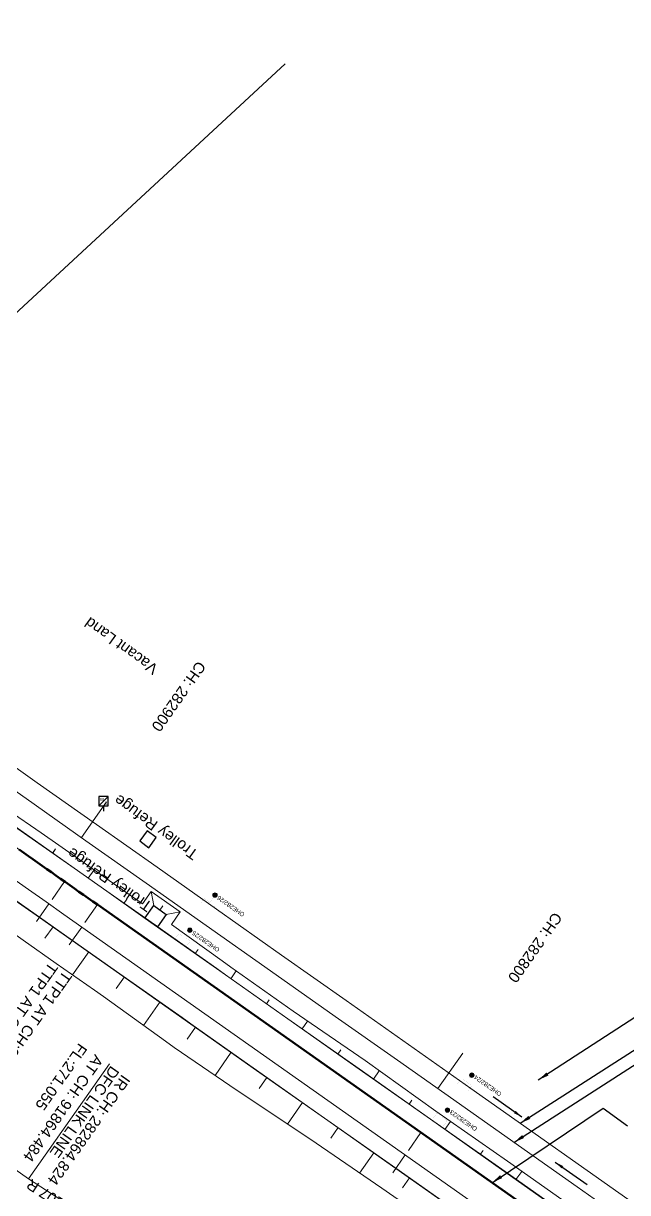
# Model space of a CAD drawing. Header units: metres. Extents: x 644418 to 1306172, y 3366650 to 6747308.
# Drawn here: x 658587.4 to 658726, y 3369598.3 to 3369866.6 of the extents above; entities that cross this region are included whole.
import ezdxf
from ezdxf.enums import TextEntityAlignment as Align

# ---------------------------------------------------------------- set-up
doc = ezdxf.new("R2010")
doc.units = ezdxf.units.M
doc.header["$MEASUREMENT"] = 0
doc.linetypes.add('CENTER', pattern=[2, 1.25, -0.25, 0.25, -0.25])
for name, color, linetype in [('C-ROAD-CNTR-N', 92, 'Continuous'), ('COMPOUND_WALL', 251, 'Continuous'), ('PROPOSED DFCC FORMATION LINE', 187, 'Continuous'), ('Side Details', 251, 'Continuous'), ('Sign Board', 251, 'Continuous'), ('Trolley Refuse', 10, 'Continuous'), ('TROLLEY_STAND', 7, 'Continuous')]:
    doc.layers.add(name, color=color, linetype=linetype)
for name, color, linetype, lineweight in [('Cardinal_Leader', 10, 'Continuous', 0), ('Existing Chainage', 7, 'Continuous', 0), ('Existing IR Track', 143, 'Continuous', 0), ('Existing Railway Boundary', 7, 'CENTER', 0), ('flow direction', 7, 'Continuous', 0), ('OHE MAST', 8, 'Continuous', 0), ('OHE MAST TEXT', 8, 'Continuous', 0), ('Prop TPTC Connecting line', 10, 'Continuous', 0), ('PROP-DFC Connecting line', 1, 'Continuous', 0), ('Proposed Chainage', 10, 'Continuous', 0), ('Proposed Chainages Connecting line', 10, 'Continuous', 0), ('PROPOSED DFC TRACK', 1, 'Continuous', 0), ('PROPOSED DFCC TOE LINE', 239, 'Continuous', 0), ('PROPOSED DFCC TOE SLOPES', 239, 'Continuous', 0), ('PROPOSED DFCC TOE SLOPES - Connecting line', 239, 'Continuous', 0), ('PROPOSED DFCC TRACK', 1, 'Continuous', 0), ('PROPOSED GRADES IN PLAN FOR LINK LINE', 10, 'Continuous', 0), ('Proposed TPTC Chainages', 1, 'Continuous', 0)]:
    doc.layers.add(name, color=color, linetype=linetype, lineweight=lineweight)
doc.styles.add('CUT-FILL', font='cut-fill.shx', dxfattribs={"height": 2})
doc.styles.get("Standard").update_dxf_attribs({"font": 'arial.ttf'})
doc.styles.add('Style-Arial', font='arial.ttf')
doc.dimstyles.new('ISO-25', dxfattribs={"dimtxt": 2.5, "dimasz": 2.5, "dimexe": 1.25, "dimexo": 0.625, "dimtad": 1, "dimtxsty": 'Standard', "dimcen": 2.5, "dimadec": 0, "dimazin": 0, "dimtfac": 1, "dimtmove": 0, "dimatfit": 3, "dimfxl": 1, "dimarcsym": 0})

# ---------------------------------------------------------------- blocks, each defined once
blk = doc.blocks.new('WL')
for p, q in [((1.07, 3.42), (-1.06, 3.42)), ((-1.06, 3.42), (-1.06, 1.29)), ((1.07, 1.29), (1.07, 3.42)), ((-1.06, 1.29), (1.07, 1.29)), ((0, 1.29), (0, 0))]:
    blk.add_line(p, q)
blk.add_lwpolyline([(-1.06, 1.29), (1.07, 3.42)])
at = {"style": 'CUT-FILL'}
for s, p in [('W', (-0.84, 2.35)), ('L', (0.43, 1.56))]:
    blk.add_text(s, height=0.739, dxfattribs=at).set_placement(p)
blk = doc.blocks.new('OHE MAST')
h = blk.add_hatch(color=256)
edge = h.paths.add_edge_path()
edge.add_arc((0, 0), 0.514, 0, 360)
at = {"const_width": 0.01, "flags": 128}
for points in [[(1.5, 3.5), (1.5, 2), (-1.5, 2), (-1.5, 3.5)], [(0, 2), (0, 0)]]:
    blk.add_lwpolyline(points, dxfattribs=at)
blk.add_circle((0, 0), 0.514)

msp = doc.modelspace()

# ---------------------------------------------------------------- linework, layer by layer
at = {"layer": 'C-ROAD-CNTR-N', "color": 4, "linetype": 'Continuous', "lineweight": 50, "flags": 128}
for points in [[(658604.3512, 3369664.4192), (658603.2966, 3369665.1626), (658602.2419, 3369665.9061), (658601.1873, 3369666.6495), (658600.1326, 3369667.3929), (658599.0779, 3369668.1362), (658598.0232, 3369668.8795), (658596.9685, 3369669.6228), (658595.9137, 3369670.366), (658594.8588, 3369671.1091), (658593.8039, 3369671.8521), (658592.749, 3369672.5951), (658591.6939, 3369673.3379), (658590.6388, 3369674.0807), (658589.5836, 3369674.8233), (658588.5284, 3369675.5659), (658587.473, 3369676.3082), (658586.4175, 3369677.0505)], [(658861.9134, 3369482.8551), (658604.3512, 3369664.4192)]]:
    msp.add_lwpolyline(points, dxfattribs=at)
at = {"layer": 'Cardinal_Leader', "lineweight": 0, "flags": 128}
msp.add_lwpolyline([(658600.7836, 3369659.2873), (658597.9028, 3369655.2006)], dxfattribs=at)
at = {"layer": 'COMPOUND_WALL', "linetype": 'Continuous'}
msp.add_polyline3d([(658448.546, 3369866.634, 270), (658505.693, 3369854.256, 270.026), (658583.284, 3369797.901, 270.058), (658647.446, 3369857.351, 270.005)], dxfattribs=at)
msp.add_polyline3d([(658448.546, 3369866.634, 270), (658505.693, 3369854.256, 270.026), (658583.284, 3369797.901, 270.058), (658647.446, 3369857.351, 270.005)], dxfattribs=at)
at = {"layer": 'Existing Chainage', "color": 0, "linetype": 'Continuous', "lineweight": 13, "flags": 128}
for points in [[(658606.4587, 3369687.9868), (658600.6973, 3369679.8133)], [(658688.1899, 3369630.3666), (658682.4282, 3369622.1934)]]:
    msp.add_lwpolyline(points, dxfattribs=at)
at = {"layer": 'Existing IR Track', "flags": 128}
for points in [[(658423.1557, 3369810.5924), (658437.5991, 3369800.4093), (658451.6419, 3369790.5096), (658465.3409, 3369780.8522), (658478.9301, 3369771.2586), (658493.1411, 3369761.226), (658506.4386, 3369751.8349), (658520.2363, 3369742.0904), (658534.1236, 3369732.261), (658547.7953, 3369722.5842), (658562.3531, 3369712.3087), (658577.0523, 3369701.9334), (658590.5797, 3369692.3769), (658604.1225, 3369682.8094), (658618.0525, 3369672.9855), (658631.7104, 3369663.3533), (658646.6179, 3369652.846), (658661.421, 3369642.4123), (658675.713, 3369632.3191), (658690.0302, 3369622.2081), (658703.4631, 3369612.7378), (658716.7056, 3369603.4018), (658731.2176, 3369593.162)], [(658420.5356, 3369806.8722), (658435.2684, 3369796.49), (658449.0313, 3369786.8009), (658462.8347, 3369777.0834), (658476.3293, 3369767.5642), (658489.8501, 3369758.0265), (658503.8424, 3369748.1485), (658517.7686, 3369738.3171), (658531.5472, 3369728.5981), (658545.2313, 3369718.9456), (658559.7875, 3369708.6677), (658574.2804, 3369698.4343), (658588.0243, 3369688.7464), (658601.7333, 3369679.0831), (658615.5116, 3369669.3762), (658629.3078, 3369659.6567), (658644.0761, 3369649.2377), (658658.8965, 3369638.782), (658673.1764, 3369628.7154), (658687.4097, 3369618.6816), (658700.9274, 3369609.1374), (658714.3803, 3369599.6389), (658728.6849, 3369589.5646)]]:
    msp.add_lwpolyline(points, dxfattribs=at)
at = {"layer": 'Prop TPTC Connecting line', "lineweight": 0, "flags": 128}
msp.add_lwpolyline([(658604.351, 3369664.4193), (658601.4702, 3369660.3327)], dxfattribs=at)
at = {"layer": 'PROP-DFC Connecting line', "color": 12, "linetype": 'Continuous', "lineweight": 0, "flags": 128}
msp.add_lwpolyline([(659123.2101, 3369298.6585), (658604.351, 3369664.4193), (658600.2643, 3369667.3001), (658596.1772, 3369670.1803), (658592.0894, 3369673.0595), (658588.0005, 3369675.9372), (658583.9102, 3369678.8128), (658579.8181, 3369681.6859), (658575.7238, 3369684.5559), (658571.627, 3369687.4223, 0.00129139), (658550.4195, 3369702.1641), (658546.3053, 3369705.0054), (658542.1885, 3369707.8431), (658538.0697, 3369710.6777), (658533.949, 3369713.5097), (658529.827, 3369716.3396), (658525.7039, 3369719.168), (658521.58, 3369721.9954), (658517.4558, 3369724.8223), (658398.9815, 3369806.0252)], format="xyb", dxfattribs=at)
at = {"layer": 'Proposed Chainage', "lineweight": 0, "flags": 128}
for points in [[(658590.3535, 3369660.5216), (658593.2334, 3369664.6089)], [(658672.0863, 3369602.9062), (658674.9671, 3369606.9929)]]:
    msp.add_lwpolyline(points, dxfattribs=at)
at = {"layer": 'Proposed Chainages Connecting line', "lineweight": 0, "flags": 128}
for points in [[(658593.9545, 3369665.6299), (658596.8345, 3369669.7172)], [(658675.6873, 3369608.0145), (658678.5682, 3369612.1012)]]:
    msp.add_lwpolyline(points, dxfattribs=at)
at = {"layer": 'PROPOSED DFCC FORMATION LINE', "lineweight": 0, "flags": 128}
for points in [[(658713.4221, 3369592.1196), (658697.0755, 3369603.6429), (658680.7288, 3369615.1662), (658664.3821, 3369626.6895), (658648.0355, 3369638.2128), (658633.7452, 3369648.2865), (658631.6888, 3369649.7361), (658617.3985, 3369659.8098), (658615.3421, 3369661.2594), (658606.5116, 3369667.4843), (658598.9944, 3369672.7827), (658590.1581, 3369679.0043), (658582.6303, 3369684.2937)], [(658713.4509, 3369592.1605), (658697.1043, 3369603.6838), (658680.7576, 3369615.2071), (658664.4109, 3369626.7304), (658648.0643, 3369638.2537), (658633.774, 3369648.3274), (658631.7176, 3369649.777), (658617.4273, 3369659.8507), (658615.3709, 3369661.3003), (658606.5404, 3369667.5252), (658599.0232, 3369672.8235), (658590.1868, 3369679.0452), (658582.659, 3369684.3346)], [(658689.1244, 3369592.3637), (658672.7777, 3369603.887), (658656.431, 3369615.4103), (658640.0844, 3369626.9336), (658625.7941, 3369637.0073), (658623.7377, 3369638.4569), (658609.4475, 3369648.5306), (658607.391, 3369649.9802), (658598.5942, 3369656.1814), (658591.0447, 3369661.5025), (658582.2468, 3369667.6971)], [(658689.1532, 3369592.4046), (658672.8065, 3369603.9279), (658656.4599, 3369615.4512), (658640.1132, 3369626.9745), (658625.8229, 3369637.0482), (658623.7665, 3369638.4978), (658609.4763, 3369648.5715), (658607.4199, 3369650.0211), (658598.623, 3369656.2223), (658591.0735, 3369661.5434), (658582.2755, 3369667.738)]]:
    msp.add_lwpolyline(points, dxfattribs=at)
at = {"layer": 'PROPOSED DFCC TOE LINE', "lineweight": 0, "flags": 128}
for points in [[(658526.9975, 3369727.2697), (658534.9536, 3369720.9247), (658537.7274, 3369719.0106), (658551.0631, 3369709.0248), (658553.814, 3369707.0744), (658567.4186, 3369697.4719), (658574.987, 3369692.2295), (658583.9138, 3369686.1227), (658591.4953, 3369680.9054), (658600.3659, 3369674.729), (658607.8594, 3369669.3963), (658614.6934, 3369664.5851), (658616.7032, 3369667.4362), (658623.377, 3369662.7316), (658621.3444, 3369659.8481), (658632.955, 3369651.5324), (658634.9939, 3369650.0579), (658649.2754, 3369639.9717), (658665.7496, 3369628.6293), (658682.0192, 3369616.9967), (658698.4073, 3369605.5322), (658714.763, 3369594.0217)], [(658681.5984, 3369591.0391), (658669.5733, 3369599.3413), (658653.0745, 3369610.6487), (658636.4463, 3369621.7728), (658621.9931, 3369631.6152), (658619.9602, 3369633.0982), (658605.7945, 3369643.3487), (658603.7281, 3369644.784), (658594.8883, 3369650.9243), (658587.3459, 3369656.2531), (658578.5807, 3369662.4854), (658570.913, 3369667.6194), (658562.3069, 3369674.0599), (658554.7375, 3369679.3217), (658541.2274, 3369688.8957), (658538.4551, 3369690.8693), (658530.1171, 3369696.3808)]]:
    msp.add_lwpolyline(points, dxfattribs=at)
at = {"layer": 'PROPOSED DFCC TOE SLOPES', "linetype": 'Continuous', "lineweight": 0, "flags": 128}
for points in [[(658594.1979, 3369659.3412), (658592.3329, 3369656.6943)], [(658602.3709, 3369653.5803), (658598.6546, 3369648.3082)], [(658610.5442, 3369647.8187), (658608.6987, 3369645.2006)], [(658618.7175, 3369642.057), (658614.9552, 3369636.7199)], [(658626.8908, 3369636.2953), (658624.982, 3369633.5875)], [(658635.0642, 3369630.5337), (658631.3397, 3369625.2503)], [(658643.2375, 3369624.772), (658641.431, 3369622.2094)], [(658651.4108, 3369619.0104), (658647.9385, 3369614.0846)], [(658659.5842, 3369613.2487), (658657.906, 3369610.8681)], [(658667.7575, 3369607.4871), (658664.4773, 3369602.8338)], [(658675.9308, 3369601.7254), (658674.325, 3369599.4474)]]:
    msp.add_lwpolyline(points, dxfattribs=at)
at = {"layer": 'PROPOSED DFCC TOE SLOPES - Connecting line', "linetype": 'Continuous', "lineweight": 0, "flags": 128}
for points in [[(658594.0985, 3369676.2299), (658594.7744, 3369677.1907)], [(658594.1007, 3369676.2283), (658594.7772, 3369677.1888)], [(658602.2761, 3369670.4697), (658603.6367, 3369672.4013)], [(658602.2771, 3369670.469), (658603.6383, 3369672.4001)], [(658617.2658, 3369664.1856), (658616.7032, 3369667.4362)], [(658610.4506, 3369664.7076), (658611.1254, 3369665.6648)], [(658610.4507, 3369664.7075), (658611.1255, 3369665.6647)], [(658618.696, 3369663.1774), (658619.3707, 3369664.1346)], [(658618.6961, 3369663.1773), (658619.3709, 3369664.1345)], [(658620.1265, 3369662.169), (658623.3772, 3369662.7315)], [(658626.7974, 3369653.1842), (658627.4435, 3369654.1007)], [(658634.9707, 3369647.4226), (658636.2187, 3369649.1929)], [(658643.1441, 3369641.6609), (658643.7655, 3369642.5425)], [(658651.3174, 3369635.8993), (658652.5829, 3369637.6945)], [(658659.4907, 3369630.1376), (658660.1554, 3369631.0804)], [(658667.6641, 3369624.376), (658669.016, 3369626.2938)], [(658675.8374, 3369618.6143), (658676.4941, 3369619.5459)], [(658684.0107, 3369612.8527), (658685.3094, 3369614.6949)], [(658692.1841, 3369607.091), (658692.8438, 3369608.0268)], [(658700.3574, 3369601.3294), (658701.691, 3369603.2212)]]:
    msp.add_lwpolyline(points, dxfattribs=at)
at = {"layer": 'PROPOSED DFCC TRACK', "color": 12, "flags": 128}
msp.add_lwpolyline([(661104.7692, 3367894.1456), (658600.7836, 3369659.2873), (658596.6968, 3369662.1681), (658592.6098, 3369665.0483), (658588.522, 3369667.9275), (658584.4331, 3369670.8051), (658580.3428, 3369673.6808), (658576.2507, 3369676.5538), (658572.1564, 3369679.4238), (658568.0596, 3369682.2903, 0.00129139), (658546.8521, 3369697.0321), (658542.7378, 3369699.8734), (658538.6211, 3369702.711), (658534.5023, 3369705.5456), (658530.3816, 3369708.3776), (658526.2596, 3369711.2076), (658522.1365, 3369714.036), (658518.0126, 3369716.8633), (658513.8884, 3369719.6902), (658376.5127, 3369813.8482)], format="xyb", dxfattribs=at)
at = {"layer": 'PROPOSED GRADES IN PLAN FOR LINK LINE', "linetype": 'Continuous', "lineweight": 0}
msp.add_line((658607.1063, 3369627.8534), (658588.5362, 3369601.5103), dxfattribs=at)
at = {"layer": 'PROPOSED GRADES IN PLAN FOR LINK LINE', "linetype": 'Continuous', "lineweight": 0, "flags": 128}
msp.add_lwpolyline([(658605.3263, 3369590.6432), (658588.5362, 3369601.5103), (658576.5112, 3369609.9871)], dxfattribs=at)
at = {"layer": 'Trolley Refuse'}
msp.add_lwpolyline([(658617.2658, 3369664.1856), (658620.1265, 3369662.169), (658618.1099, 3369659.3083), (658615.2492, 3369661.3249)], close=True, dxfattribs=at)
at = {"layer": 'TROLLEY_STAND', "linetype": 'Continuous'}
msp.add_polyline3d([(658616.169, 3369677.475, 270.635), (658617.871, 3369679.834, 270.557), (658615.761, 3369681.392, 270.579), (658614.0584, 3369679.0322, 270.579)], close=True, dxfattribs=at)

# ---------------------------------------------------------------- block references
at = {"layer": 'OHE MAST', "color": 2, "rotation": 143.3908318566117}
for p in [(658631.318, 3369666.613), (658625.568, 3369658.543), (658690.238, 3369625.287), (658684.64, 3369617.281)]:
    msp.add_blockref('OHE MAST', p, dxfattribs=at)
at = {"layer": 'Sign Board', "linetype": 'Continuous'}
msp.add_blockref('WL', (658605.775, 3369685.83, 270.687), dxfattribs=at)

# ---------------------------------------------------------------- texts
at = {"layer": 'Existing Chainage', "color": 0, "linetype": 'Continuous', "lineweight": 0, "char_height": 2.5, "attachment_point": 6, "line_spacing_factor": 0.6, "style": 'Style-Arial'}
for s, insert, rotation in [('CH: 282900', (658617.641, 3369704.5739), 234.820407), ('CH: 282800', (658699.3728, 3369646.9533), 234.81821)]:
    msp.add_mtext(s, dxfattribs=dict(at, insert=insert, rotation=rotation))
at = {"layer": 'OHE MAST TEXT'}
for s, p in [('OHE282/26', (658634.9736, 3369664.0475)), ('OHE282/25', (658629.2236, 3369655.9775)), ('OHE282/24', (658693.911, 3369622.8821)), ('OHE282/23', (658688.313, 3369614.8761))]:
    msp.add_text(s, height=1, rotation=145, dxfattribs=at).set_placement(p, align=Align.MIDDLE_CENTER)
at = {"layer": 'Prop TPTC Connecting line', "lineweight": 0, "insert": (658597.6292, 3369648.7286), "char_height": 2.5, "attachment_point": 4, "rotation": 234.818733, "line_spacing_factor": 0.6, "style": 'Style-Arial'}
msp.add_mtext('TTP1 AT CH:91890.8', dxfattribs=at)
at = {"layer": 'PROPOSED GRADES IN PLAN FOR LINK LINE', "linetype": 'Continuous', "lineweight": 0, "char_height": 2.5, "style": 'Style-Arial'}
for s, insert, attachment_point, rotation, line_spacing_factor in [('DFC LINK LINE \\PAT CH: 91864.484\\PFL:271.055', (658604.8283, 3369629.5171), 4, 234.818733, 1.08), ('1 IN 1107 R', (658604.8043, 3369591.5475), 7, 147.088, 0.84)]:
    msp.add_mtext(s, dxfattribs=dict(at, insert=insert, attachment_point=attachment_point, rotation=rotation, line_spacing_factor=line_spacing_factor))
at = {"layer": 'PROPOSED GRADES IN PLAN FOR LINK LINE', "color": 7, "linetype": 'Continuous', "lineweight": 0, "insert": (658611.0253, 3369624.9271), "char_height": 2.5, "attachment_point": 4, "rotation": 234.818733, "line_spacing_factor": 1.08, "style": 'Style-Arial'}
msp.add_mtext('IR CH: 282864.824', dxfattribs=at)
at = {"layer": 'Proposed TPTC Chainages', "lineweight": 0, "insert": (658594.4004, 3369650.6931), "char_height": 2.5, "attachment_point": 4, "rotation": 234.818733, "line_spacing_factor": 0.6, "style": 'Style-Arial'}
msp.add_mtext('TTP1 AT CH:91890.8', dxfattribs=at)
at = {"layer": 'Side Details'}
for s, p in [('Vacant Land', (658618.5306, 3369719.0615)), ('Trolley Refuge', (658627.7235, 3369676.5193))]:
    msp.add_text(s, height=2.5, rotation=144.100313, dxfattribs=at).set_placement(p)
at = {"layer": 'Trolley Refuse', "style": 'Style-Arial'}
msp.add_text('Trolley Refuge', height=2.5, rotation=145, dxfattribs=at).set_placement((658617.1631, 3369664.6467))

# ---------------------------------------------------------------- leaders
at = {"layer": 'Existing IR Track', "color": 7, "lineweight": 0}
for points in [[(658701.32, 3369614.2487), (658733.8907, 3369635.1766), (658737.2415, 3369632.8593)], [(658699.9063, 3369609.8584), (658731.3851, 3369630.1418), (658734.7278, 3369627.9052)]]:
    msp.add_leader(points, dimstyle='ISO-25', override={"dimtxt": 0.5, "dimtad": 0}, dxfattribs=at)
at = {"layer": 'Existing Railway Boundary', "linetype": 'Continuous', "ltscale": 5}
msp.add_leader([(658705.4843, 3369624.1847), (658736.2684, 3369644.2034), (658746.2228, 3369637.0601)], dimstyle='ISO-25', override={"dimtxt": 0.5, "dimtad": 0}, dxfattribs=at)
at = {"layer": 'flow direction', "lineweight": 0}
for points in [[(658701.7252, 3369615.6747), (658695.1087, 3369620.3236)], [(658709.375, 3369605.3008), (658716.6664, 3369600.1776)]]:
    msp.add_leader(points, dimstyle='ISO-25', override={"dimtxt": 0.5, "dimasz": 2, "dimtad": 0}, dxfattribs=at)
at = {"layer": 'PROPOSED DFC TRACK', "color": 10, "linetype": 'Continuous', "lineweight": -3, "ltscale": 5}
msp.add_leader([(658694.868, 3369600.611), (658720.3317, 3369617.6902), (658725.9319, 3369613.6802)], dimstyle='ISO-25', override={"dimtxt": 3, "dimasz": 2.5, "dimgap": 0.625, "dimtad": 0, "dimdec": 3, "dimzin": 2, "dimtdec": 3}, dxfattribs=at)

doc.saveas('drawing.dxf')
